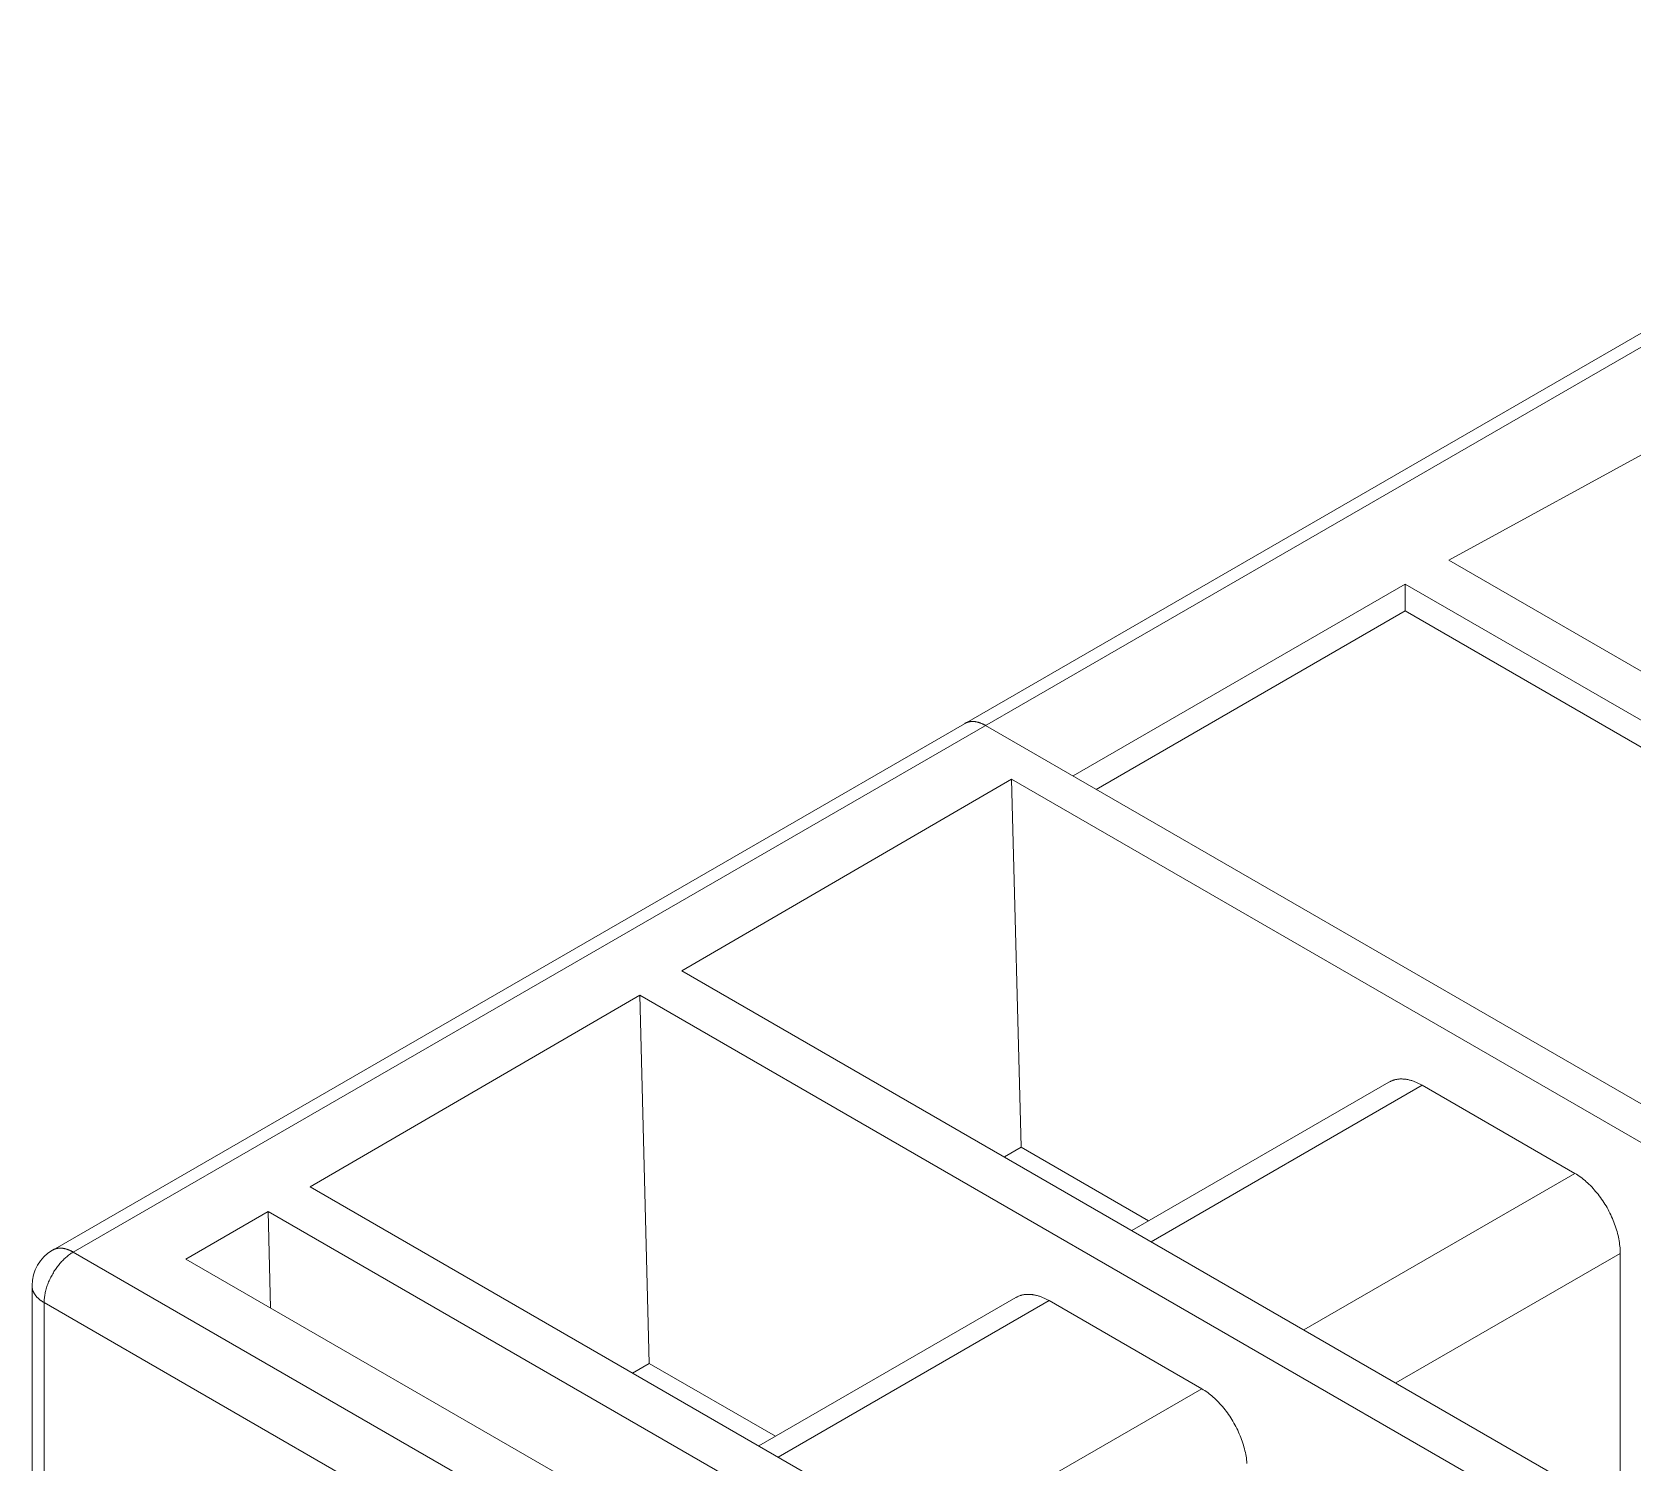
# Model space of a CAD drawing. Header units: inches. Extents: x 67248 to 85686, y -40174 to -31152.
# Drawn here: x 82386.71 to 82407.68, y -33276.74 to -33257.99 of the extents above; entities that cross this region are included whole.
import ezdxf

# ---------------------------------------------------------------- set-up
doc = ezdxf.new("R2010")
doc.units = ezdxf.units.IN
doc.header["$MEASUREMENT"] = 0

# ---------------------------------------------------------------- blocks, each defined once
blk = doc.blocks.new('ET200S')
at = {"lineweight": 0}
for p, q in [((0.13, 97.376), (25.723, 112.153)), ((0.38, 97.352), (25.973, 112.128)), ((21.203, 108.012), (17.067, 105.745)), ((17.067, 105.745), (28.675, 99.044)), ((12.507, 103.128), (16.537, 105.455)), ((16.537, 105.455), (16.537, 105.129)), ((98.562, 58.099), (16.537, 105.455)), ((16.537, 105.129), (12.789, 102.965)), ((24.74, 100.393), (16.537, 105.129)), ((95.592, 55.16), (11.446, 103.741)), ((7.763, 100.764), (11.761, 103.089)), ((11.761, 103.089), (11.877, 98.624)), ((11.761, 103.089), (23.723, 96.183)), ((19.71, 93.866), (7.763, 100.764)), ((3.253, 98.142), (7.252, 100.467)), ((7.252, 100.467), (7.367, 96.002)), ((7.252, 100.467), (19.198, 93.57)), ((16.337, 99.413), (13.22, 97.613)), ((16.742, 99.376), (13.455, 97.478)), ((16.742, 99.376), (18.593, 98.307)), ((11.674, 98.506), (11.877, 98.624)), ((11.877, 98.624), (13.423, 97.731)), ((18.593, 98.307), (15.306, 96.409)), ((15.185, 91.254), (3.253, 98.142)), ((1.747, 97.267), (2.742, 97.845)), ((2.742, 97.845), (2.772, 96.675)), ((2.742, 97.845), (14.672, 90.958)), ((0.38, 97.352), (61.172, 62.254)), ((19.145, 97.336), (16.423, 95.764)), ((19.145, 94.428), (19.145, 97.336)), ((13.673, 90.381), (1.747, 97.267)), ((-0.12, 89.056), (-0.12, 96.943)), ((0.026, 88.789), (0.026, 96.739)), ((0.026, 96.739), (60.351, 61.911)), ((11.812, 96.8), (8.695, 95)), ((12.216, 96.763), (8.929, 94.865)), ((12.216, 96.763), (14.068, 95.694)), ((7.164, 95.884), (7.367, 96.002)), ((7.367, 96.002), (8.898, 95.118)), ((14.068, 95.694), (10.781, 93.796))]:
    blk.add_line(p, q, dxfattribs=at)
for points in [[(11.196, 103.765), (11.2, 103.767), (11.204, 103.77), (11.208, 103.772), (11.212, 103.773), (11.217, 103.775), (11.221, 103.777), (11.225, 103.779), (11.229, 103.78), (11.234, 103.781), (11.238, 103.783), (11.243, 103.784), (11.247, 103.785), (11.252, 103.786), (11.257, 103.787), (11.261, 103.787), (11.266, 103.788), (11.271, 103.788), (11.275, 103.789), (11.28, 103.789), (11.285, 103.789), (11.289, 103.789), (11.294, 103.789), (11.299, 103.789), (11.304, 103.788), (11.308, 103.788), (11.313, 103.787), (11.318, 103.787), (11.323, 103.786), (11.327, 103.785), (11.332, 103.785), (11.337, 103.784), (11.343, 103.782), (11.349, 103.781), (11.355, 103.779), (11.361, 103.778), (11.367, 103.776), (11.373, 103.774), (11.379, 103.772), (11.384, 103.77), (11.39, 103.768), (11.396, 103.765), (11.402, 103.763), (11.407, 103.761), (11.413, 103.758), (11.419, 103.755), (11.424, 103.752), (11.43, 103.75), (11.435, 103.747), (11.441, 103.744), (11.446, 103.741)], [(11.287, 103.789), (11.285, 103.789), (11.282, 103.788), (11.279, 103.788), (11.277, 103.788), (11.274, 103.788), (11.271, 103.788), (11.269, 103.788), (11.266, 103.787), (11.263, 103.787), (11.261, 103.787), (11.258, 103.786), (11.255, 103.786), (11.253, 103.785), (11.25, 103.785), (11.248, 103.784), (11.245, 103.784), (11.242, 103.783), (11.24, 103.783), (11.237, 103.782), (11.235, 103.781), (11.232, 103.781), (11.23, 103.78), (11.227, 103.779), (11.225, 103.778), (11.222, 103.777), (11.22, 103.777), (11.217, 103.776), (11.215, 103.775), (11.212, 103.774), (11.21, 103.773), (11.208, 103.771), (11.205, 103.77), (11.203, 103.769), (11.2, 103.768), (11.198, 103.767), (11.196, 103.765)], [(11.323, 103.786), (11.321, 103.787), (11.319, 103.787), (11.317, 103.787), (11.315, 103.787), (11.313, 103.787), (11.311, 103.788), (11.309, 103.788), (11.307, 103.788), (11.305, 103.788), (11.303, 103.788), (11.301, 103.788), (11.299, 103.788), (11.297, 103.788), (11.295, 103.789), (11.293, 103.789), (11.291, 103.789), (11.289, 103.789), (11.287, 103.789)], [(16.338, 99.413), (16.344, 99.416), (16.35, 99.419), (16.357, 99.423), (16.363, 99.426), (16.37, 99.429), (16.377, 99.431), (16.384, 99.434), (16.39, 99.436), (16.397, 99.439), (16.404, 99.441), (16.411, 99.443), (16.419, 99.444), (16.426, 99.446), (16.433, 99.447), (16.441, 99.449), (16.448, 99.45), (16.456, 99.45), (16.463, 99.451), (16.471, 99.452), (16.479, 99.452), (16.486, 99.452), (16.494, 99.452), (16.501, 99.452), (16.509, 99.451), (16.516, 99.451), (16.524, 99.45), (16.532, 99.45), (16.539, 99.449), (16.547, 99.448), (16.554, 99.446), (16.562, 99.445), (16.569, 99.444), (16.579, 99.442), (16.588, 99.439), (16.598, 99.437), (16.607, 99.434), (16.617, 99.432), (16.626, 99.429), (16.635, 99.425), (16.645, 99.422), (16.654, 99.419), (16.663, 99.415), (16.672, 99.411), (16.681, 99.407), (16.69, 99.403), (16.699, 99.399), (16.707, 99.394), (16.716, 99.39), (16.725, 99.385), (16.733, 99.381), (16.742, 99.376)], [(18.593, 98.307), (18.612, 98.296), (18.63, 98.284), (18.648, 98.272), (18.666, 98.26), (18.683, 98.247), (18.7, 98.233), (18.717, 98.22), (18.733, 98.205), (18.749, 98.191), (18.765, 98.176), (18.782, 98.159), (18.798, 98.142), (18.815, 98.125), (18.83, 98.107), (18.846, 98.089), (18.861, 98.071), (18.876, 98.053), (18.89, 98.034), (18.905, 98.015), (18.918, 97.995), (18.932, 97.975), (18.946, 97.954), (18.959, 97.933), (18.972, 97.912), (18.984, 97.891), (18.996, 97.869), (19.008, 97.848), (19.019, 97.826), (19.03, 97.804), (19.04, 97.781), (19.05, 97.759), (19.059, 97.737), (19.068, 97.715), (19.076, 97.692), (19.084, 97.67), (19.092, 97.647), (19.099, 97.624), (19.106, 97.601), (19.112, 97.577), (19.118, 97.554), (19.123, 97.533), (19.127, 97.511), (19.131, 97.489), (19.134, 97.467), (19.137, 97.446), (19.14, 97.424), (19.142, 97.402), (19.143, 97.38), (19.144, 97.358), (19.145, 97.336)], [(0.38, 97.352), (0.368, 97.345), (0.356, 97.337), (0.345, 97.33), (0.334, 97.322), (0.323, 97.313), (0.312, 97.305), (0.301, 97.296), (0.291, 97.287), (0.281, 97.278), (0.27, 97.269), (0.26, 97.258), (0.249, 97.247), (0.239, 97.236), (0.228, 97.225), (0.218, 97.214), (0.209, 97.202), (0.199, 97.19), (0.19, 97.178), (0.181, 97.166), (0.172, 97.154), (0.163, 97.141), (0.154, 97.128), (0.146, 97.115), (0.138, 97.101), (0.13, 97.088), (0.122, 97.074), (0.115, 97.06), (0.107, 97.046), (0.1, 97.032), (0.094, 97.018), (0.087, 97.004), (0.081, 96.99), (0.076, 96.976), (0.07, 96.962), (0.065, 96.948), (0.06, 96.934), (0.056, 96.919), (0.051, 96.905), (0.047, 96.89), (0.043, 96.875), (0.04, 96.862), (0.038, 96.848), (0.035, 96.835), (0.033, 96.821), (0.031, 96.808), (0.029, 96.794), (0.028, 96.78), (0.027, 96.767), (0.026, 96.753), (0.026, 96.739)], [(0.13, 97.376), (0.134, 97.378), (0.137, 97.38), (0.141, 97.382), (0.145, 97.384), (0.149, 97.386), (0.153, 97.387), (0.157, 97.389), (0.161, 97.39), (0.165, 97.391), (0.169, 97.393), (0.173, 97.394), (0.177, 97.395), (0.182, 97.396), (0.187, 97.397), (0.191, 97.398), (0.196, 97.398), (0.201, 97.399), (0.205, 97.399), (0.21, 97.4), (0.215, 97.4), (0.22, 97.4), (0.224, 97.4), (0.229, 97.4), (0.234, 97.399), (0.239, 97.399), (0.243, 97.399), (0.248, 97.398), (0.253, 97.398), (0.258, 97.397), (0.262, 97.396), (0.267, 97.395), (0.272, 97.394), (0.278, 97.393), (0.284, 97.392), (0.29, 97.39), (0.296, 97.389), (0.301, 97.387), (0.307, 97.385), (0.313, 97.383), (0.319, 97.381), (0.325, 97.379), (0.33, 97.376), (0.336, 97.374), (0.342, 97.371), (0.347, 97.369), (0.353, 97.366), (0.358, 97.363), (0.364, 97.361), (0.369, 97.358), (0.374, 97.355), (0.38, 97.352)], [(0.026, 96.739), (0.021, 96.742), (0.016, 96.746), (0.01, 96.749), (0.005, 96.752), (0, 96.755), (-0.005, 96.759), (-0.01, 96.762), (-0.015, 96.766), (-0.02, 96.77), (-0.025, 96.774), (-0.029, 96.777), (-0.034, 96.781), (-0.039, 96.785), (-0.043, 96.789), (-0.048, 96.794), (-0.052, 96.798), (-0.057, 96.802), (-0.061, 96.807), (-0.065, 96.811), (-0.068, 96.815), (-0.071, 96.819), (-0.074, 96.822), (-0.077, 96.826), (-0.08, 96.83), (-0.083, 96.834), (-0.086, 96.838), (-0.088, 96.842), (-0.091, 96.846), (-0.093, 96.85), (-0.096, 96.854), (-0.098, 96.858), (-0.1, 96.862), (-0.102, 96.866), (-0.104, 96.871), (-0.106, 96.875), (-0.108, 96.879), (-0.11, 96.884), (-0.111, 96.888), (-0.113, 96.893), (-0.114, 96.897), (-0.115, 96.901), (-0.116, 96.906), (-0.117, 96.91), (-0.118, 96.914), (-0.118, 96.918), (-0.119, 96.922), (-0.119, 96.926), (-0.12, 96.931), (-0.12, 96.935), (-0.12, 96.939), (-0.12, 96.943)], [(11.812, 96.8), (11.818, 96.803), (11.825, 96.807), (11.831, 96.81), (11.838, 96.813), (11.845, 96.816), (11.851, 96.819), (11.858, 96.821), (11.865, 96.824), (11.872, 96.826), (11.879, 96.828), (11.886, 96.83), (11.893, 96.832), (11.901, 96.833), (11.908, 96.835), (11.915, 96.836), (11.923, 96.837), (11.93, 96.838), (11.938, 96.838), (11.946, 96.839), (11.953, 96.839), (11.961, 96.839), (11.968, 96.839), (11.976, 96.839), (11.983, 96.839), (11.991, 96.838), (11.999, 96.838), (12.006, 96.837), (12.014, 96.836), (12.021, 96.835), (12.029, 96.834), (12.036, 96.832), (12.044, 96.831), (12.053, 96.829), (12.063, 96.827), (12.072, 96.824), (12.082, 96.822), (12.091, 96.819), (12.101, 96.816), (12.11, 96.813), (12.119, 96.809), (12.128, 96.806), (12.137, 96.802), (12.146, 96.798), (12.155, 96.794), (12.164, 96.79), (12.173, 96.786), (12.182, 96.782), (12.191, 96.777), (12.199, 96.773), (12.208, 96.768), (12.216, 96.763)], [(14.068, 95.694), (14.086, 95.683), (14.105, 95.671), (14.123, 95.659), (14.14, 95.647), (14.157, 95.634), (14.174, 95.621), (14.191, 95.607), (14.207, 95.593), (14.223, 95.578), (14.239, 95.563), (14.256, 95.547), (14.273, 95.53), (14.289, 95.512), (14.305, 95.495), (14.321, 95.477), (14.336, 95.458), (14.351, 95.44), (14.365, 95.421), (14.379, 95.402), (14.393, 95.382), (14.407, 95.362), (14.42, 95.342), (14.433, 95.321), (14.446, 95.3), (14.459, 95.278), (14.471, 95.257), (14.482, 95.235), (14.493, 95.213), (14.504, 95.191), (14.514, 95.168), (14.524, 95.146), (14.533, 95.124), (14.542, 95.102), (14.551, 95.079), (14.559, 95.057), (14.566, 95.034), (14.574, 95.011), (14.58, 94.988), (14.587, 94.965), (14.592, 94.941), (14.597, 94.92), (14.602, 94.898), (14.605, 94.876), (14.609, 94.855), (14.612, 94.833), (14.614, 94.811), (14.616, 94.789)]]:
    blk.add_lwpolyline(points, dxfattribs=at)
blk.add_arc((0.38, 96.943), 0.5, 120.5452, 179.4551, dxfattribs=at)

msp = doc.modelspace()

# ---------------------------------------------------------------- block references
at = {"xscale": 1.08, "yscale": 1.08, "zscale": 1.08}
msp.add_blockref('ET200S', (82386.84, -33379.117, 0.332), dxfattribs=at)

doc.saveas('drawing.dxf')
